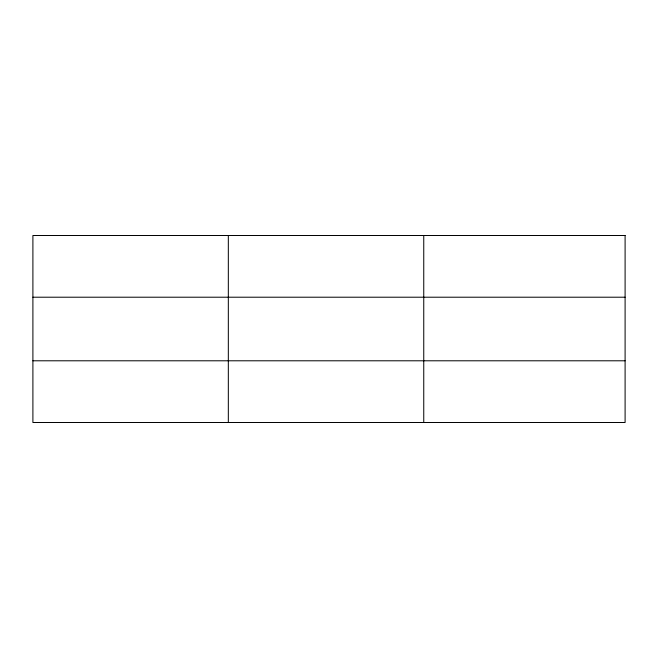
<?xml version="1.0" encoding="UTF-8"?>
<svg xmlns="http://www.w3.org/2000/svg" width="658" height="658" viewBox="0 0 658 658"><rect width="100%" height="100%" fill="white"/><g stroke="black" fill="none" stroke-linecap="round" stroke-linejoin="round"><path stroke-width="0.99" d="M228.326 422.502L228.326 235.498M423.752 422.502L423.752 235.498M32.9 297.21L625.1 297.21M32.9 360.79L625.1 360.79M625.1 235.498L625.1 422.502L32.9 422.502L32.9 235.498L625.1 235.498"/></g></svg>
